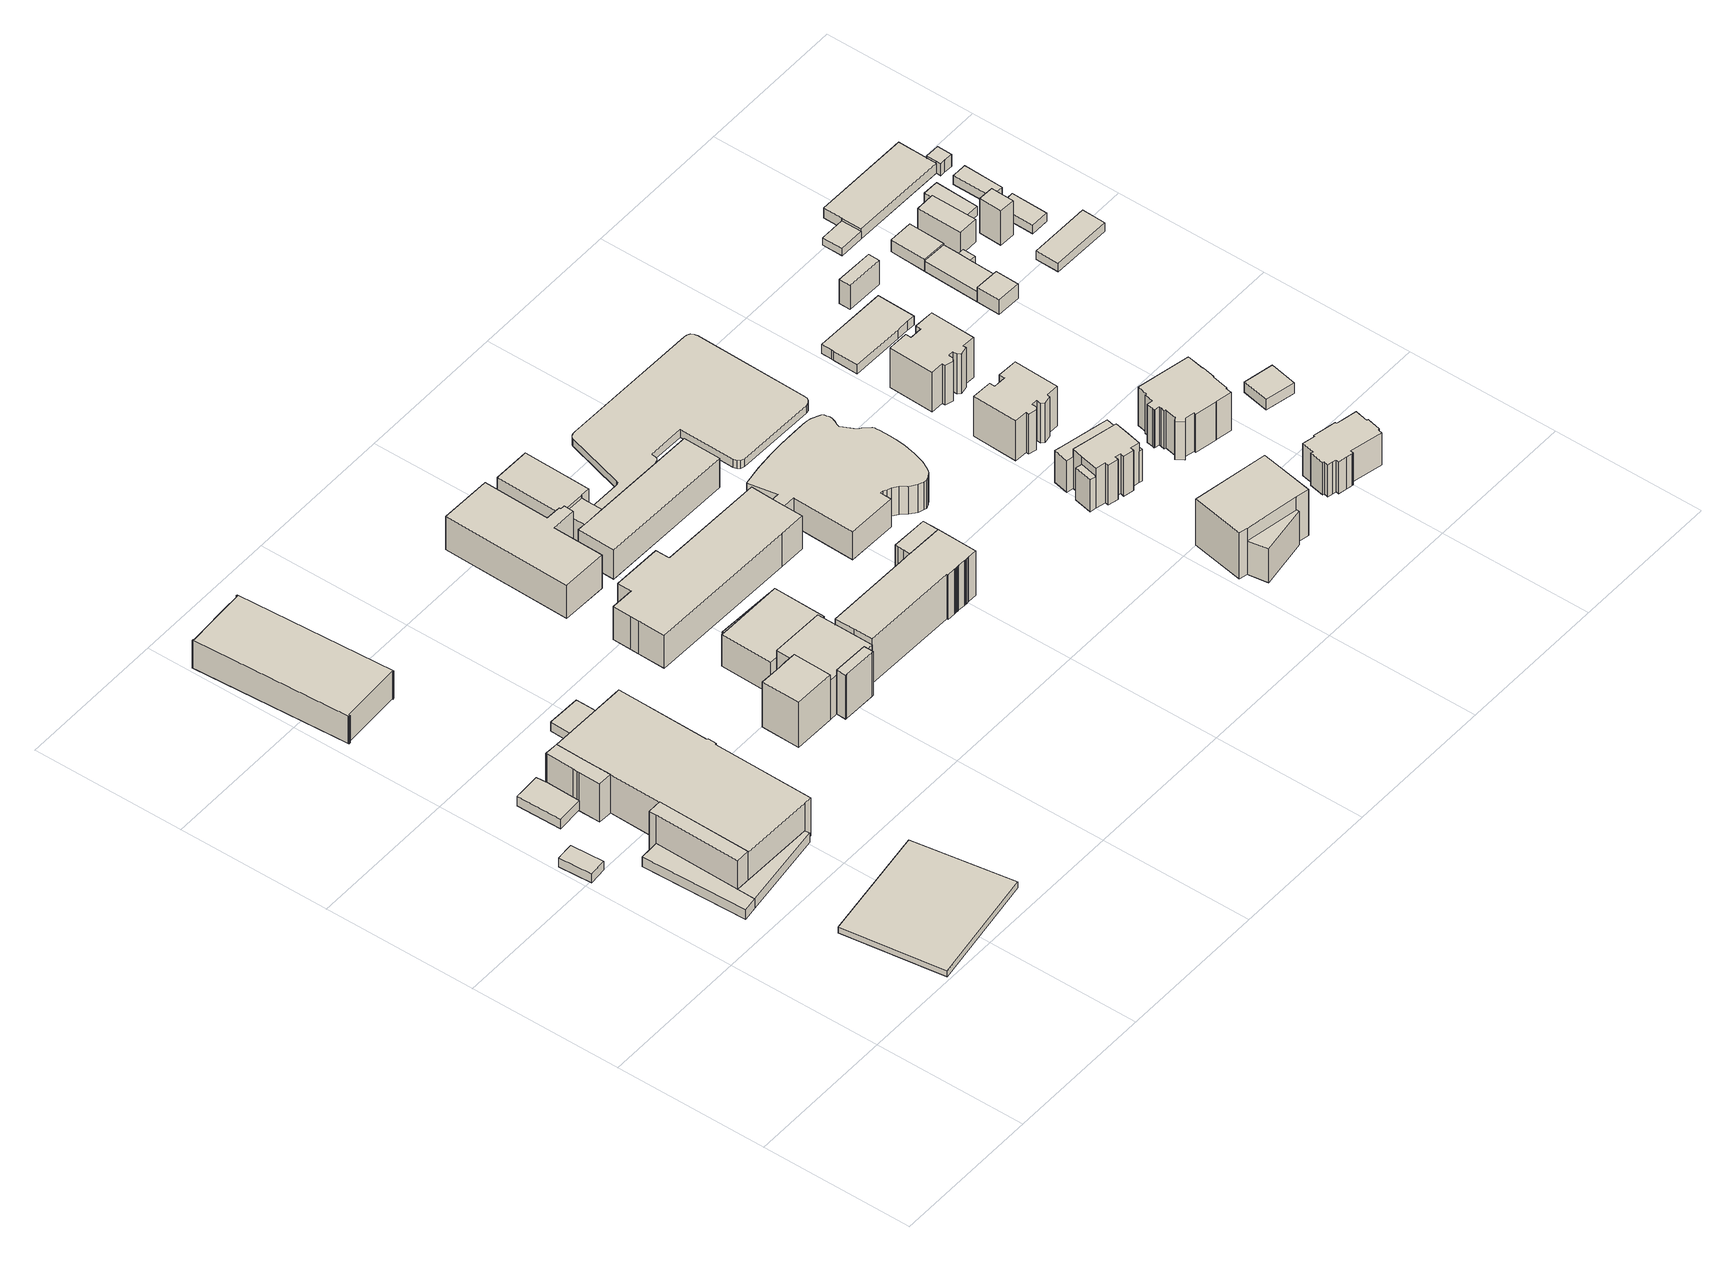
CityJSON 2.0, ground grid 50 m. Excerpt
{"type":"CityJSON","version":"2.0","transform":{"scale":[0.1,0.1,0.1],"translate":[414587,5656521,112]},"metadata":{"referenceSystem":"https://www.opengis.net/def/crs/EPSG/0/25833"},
"CityObjects":{
"building1":{"type":"Building","attributes":{"name":"Universitätsklinikum Carl Gustav Carus Dresden","Dachtyp_tdc":"tdcPolyFlatRoof","Gemeindeschluessel":14612000,"Dachneigung":0,"QualitaetDacherkennung":91,"Geometrietyp2DReferenz":"3000","measuredHeight":3.38,"function":"31001_9998","roofType":"1000"},"geometry":[{"type":"Solid","lod":"1","boundaries":[[[[0,1,2,3]],[[4,5,6,7]],[[3,5,4,0]],[[2,6,5,3]],[[1,7,6,2]],[[0,4,7,1]]]]}]},
"building2":{"type":"Building","attributes":{"name":"Universitätsklinikum Carl Gustav Carus Dresden","Gemeindeschluessel":14612000,"Geometrietyp2DReferenz":"3000","function":"31001_2461","roofType":"9999"},"children":["building2-1","building2-2"]},
"building2-1":{"type":"BuildingPart","attributes":{"Dachtyp_tdc":"tdcPolyFlatRoof","Dachneigung":0,"QualitaetDacherkennung":90,"Geometrietyp2DReferenz":"3000","measuredHeight":3.57,"roofType":"1000"},"parents":["building2"],"geometry":[{"type":"Solid","lod":"1","boundaries":[[[[8,9,10,11,12]],[[13,14,15,16,17]],[[12,14,13,8]],[[11,15,14,12]],[[10,16,15,11]],[[9,17,16,10]],[[8,13,17,9]]]]}]},
"building2-2":{"type":"BuildingPart","attributes":{"Dachtyp_tdc":"tdcPolyFlatRoof","Dachneigung":0,"QualitaetDacherkennung":50,"Geometrietyp2DReferenz":"3000","measuredHeight":3.62,"roofType":"1000"},"parents":["building2"],"geometry":[{"type":"Solid","lod":"1","boundaries":[[[[18,19,9,8]],[[20,13,17,21]],[[8,13,20,18]],[[9,17,13,8]],[[19,21,17,9]],[[18,20,21,19]]]]}]},
"building3":{"type":"Building","attributes":{"Dachtyp_tdc":"tdcGableRoof","Gemeindeschluessel":14612000,"Dachneigung":11.44,"QualitaetDacherkennung":12,"Geometrietyp2DReferenz":"3000","measuredHeight":3.99,"function":"31001_3023","roofType":"3100"},"geometry":[{"type":"Solid","lod":"1","boundaries":[[[[22,23,24,25]],[[26,27,28,29]],[[25,27,26,22]],[[24,28,27,25]],[[23,29,28,24]],[[22,26,29,23]]]]}]},
"building4":{"type":"Building","attributes":{"name":"Universitätsklinikum Carl Gustav Carus Dresden","Dachtyp_tdc":"tdcPolyFlatRoof","Gemeindeschluessel":14612000,"Dachneigung":0,"QualitaetDacherkennung":74,"Geometrietyp2DReferenz":"3000","measuredHeight":3.58,"function":"31001_2461","roofType":"1000"},"geometry":[{"type":"Solid","lod":"1","boundaries":[[[[30,31,32,33,34,35]],[[36,37,38,39,40,41]],[[35,37,36,30]],[[34,38,37,35]],[[33,39,38,34]],[[32,40,39,33]],[[31,41,40,32]],[[30,36,41,31]]]]}]},
"building5":{"type":"Building","attributes":{"name":"Universitätsklinikum Carl Gustav Carus Dresden","Gemeindeschluessel":14612000,"Geometrietyp2DReferenz":"3000","function":"31001_2461","roofType":"9999"},"children":["building5-1","building5-2","building5-3"]},
"building5-1":{"type":"BuildingPart","attributes":{"Dachtyp_tdc":"tdcPolyFlatRoof","Dachneigung":0,"QualitaetDacherkennung":18,"Geometrietyp2DReferenz":"3000","measuredHeight":14.51,"roofType":"1000"},"parents":["building5"],"geometry":[{"type":"Solid","lod":"1","boundaries":[[[[42,43,44,45,46,47,48,49,50,51,52,53,54]],[[55,56,57,58,59,60,61,62,63,64,65,66,67]],[[54,56,55,42]],[[53,57,56,54]],[[52,58,57,53]],[[51,59,58,52]],[[50,60,59,51]],[[49,61,60,50]],[[48,62,61,49]],[[47,63,62,48]],[[46,64,63,47]],[[45,65,64,46]],[[44,66,65,45]],[[43,67,66,44]],[[42,55,67,43]]]]}]},
"building5-2":{"type":"BuildingPart","attributes":{"Dachtyp_tdc":"tdcPolyFlatRoof","Dachneigung":0,"QualitaetDacherkennung":26,"Geometrietyp2DReferenz":"3000","measuredHeight":14.73,"roofType":"1000"},"parents":["building5"],"geometry":[{"type":"Solid","lod":"1","boundaries":[[[[68,69,70,71,72]],[[56,73,74,75,57]],[[72,73,56,68]],[[71,74,73,72]],[[70,75,74,71]],[[69,57,75,70]],[[68,56,57,69]]]]}]},
"building5-3":{"type":"BuildingPart","attributes":{"Dachtyp_tdc":"tdcFreeFormRoof","Dachneigung":33.06,"QualitaetDacherkennung":14,"Geometrietyp2DReferenz":"3000","measuredHeight":17.57,"roofType":"5000"},"parents":["building5"],"geometry":[{"type":"Solid","lod":"1","boundaries":[[[[76,77,78,79,80,81,82,83,84,85]],[[86,59,87,58,88,89,90,91,92,93]],[[85,59,86,76]],[[84,87,59,85]],[[83,58,87,84]],[[82,88,58,83]],[[81,89,88,82]],[[80,90,89,81]],[[79,91,90,80]],[[78,92,91,79]],[[77,93,92,78]],[[76,86,93,77]]]]}]},
"building6":{"type":"Building","attributes":{"name":"Universitätsklinikum Carl Gustav Carus Dresden","Dachtyp_tdc":"tdcPolyFlatRoof","Gemeindeschluessel":14612000,"Dachneigung":0,"QualitaetDacherkennung":77,"Geometrietyp2DReferenz":"3000","measuredHeight":10.52,"function":"31001_3051","roofType":"1000"},"geometry":[{"type":"Solid","lod":"1","boundaries":[[[[94,95,96,97,98,99,100,101,102,103,104,105,106,107,108,109]],[[110,111,112,113,114,115,116,117,118,119,120,121,122,123,124,125]],[[109,111,110,94]],[[108,112,111,109]],[[107,113,112,108]],[[106,114,113,107]],[[105,115,114,106]],[[104,116,115,105]],[[103,117,116,104]],[[102,118,117,103]],[[101,119,118,102]],[[100,120,119,101]],[[99,121,120,100]],[[98,122,121,99]],[[97,123,122,98]],[[96,124,123,97]],[[95,125,124,96]],[[94,110,125,95]]]]}]},
"building7":{"type":"Building","attributes":{"name":"Universitätsklinikum Carl Gustav Carus Dresden","Dachtyp_tdc":"tdcPolyFlatRoof","Gemeindeschluessel":14612000,"Dachneigung":0,"QualitaetDacherkennung":82,"Geometrietyp2DReferenz":"3000","measuredHeight":3.51,"function":"31001_2461","roofType":"1000"},"geometry":[{"type":"Solid","lod":"1","boundaries":[[[[126,127,128,129]],[[130,131,132,133]],[[129,131,130,126]],[[128,132,131,129]],[[127,133,132,128]],[[126,130,133,127]]]]}]},
"building8":{"type":"Building","attributes":{"name":"Universitätsklinikum Carl Gustav Carus Dresden","Dachtyp_tdc":"tdcFreeFormRoof","Gemeindeschluessel":14612000,"Dachneigung":15.75,"QualitaetDacherkennung":13,"Geometrietyp2DReferenz":"3000","measuredHeight":14.19,"function":"31001_3051","roofType":"5000"},"geometry":[{"type":"Solid","lod":"1","boundaries":[[[[134,135,136,137,138,139,140,141,142,143]],[[144,145,146,147,148,149,150,151,152,153]],[[143,145,144,134]],[[142,146,145,143]],[[141,147,146,142]],[[140,148,147,141]],[[139,149,148,140]],[[138,150,149,139]],[[137,151,150,138]],[[136,152,151,137]],[[135,153,152,136]],[[134,144,153,135]]]]}]},
"building9":{"type":"Building","attributes":{"name":"Universitätsklinikum Carl Gustav Carus Dresden","Gemeindeschluessel":14612000,"Geometrietyp2DReferenz":"3000","function":"31001_3051","roofType":"9999"},"children":["building9-1","building9-2","building9-3","building9-4","building9-5","building9-6","building9-7"]},
"building9-1":{"type":"BuildingPart","attributes":{"Dachtyp_tdc":"tdcPolyFlatRoof","Dachneigung":3.85,"QualitaetDacherkennung":51,"Geometrietyp2DReferenz":"3000","measuredHeight":10.98,"roofType":"2100"},"parents":["building9"],"geometry":[{"type":"Solid","lod":"1","boundaries":[[[[154,155,156,157]],[[158,159,160,161]],[[157,159,158,154]],[[156,160,159,157]],[[155,161,160,156]],[[154,158,161,155]]]]}]},
"building9-2":{"type":"BuildingPart","attributes":{"Dachtyp_tdc":"tdcGableRoof","Dachneigung":18.55,"QualitaetDacherkennung":71,"Geometrietyp2DReferenz":"3000","measuredHeight":17.66,"roofType":"3100"},"parents":["building9"],"geometry":[{"type":"Solid","lod":"1","boundaries":[[[[162,163,164,165,166,167]],[[168,169,170,171,172,173]],[[167,169,168,162]],[[166,170,169,167]],[[165,171,170,166]],[[164,172,171,165]],[[163,173,172,164]],[[162,168,173,163]]]]}]},
"building9-3":{"type":"BuildingPart","attributes":{"Dachtyp_tdc":"tdcHipAndGableRoof","Dachneigung":38.1,"QualitaetDacherkennung":74,"Geometrietyp2DReferenz":"3000","measuredHeight":19.58,"roofType":"5000"},"parents":["building9"],"geometry":[{"type":"Solid","lod":"1","boundaries":[[[[174,175,176,177,178,179,180]],[[181,182,183,184,185,186,187]],[[180,182,181,174]],[[179,183,182,180]],[[178,184,183,179]],[[177,185,184,178]],[[176,186,185,177]],[[175,187,186,176]],[[174,181,187,175]]]]}]},
"building9-4":{"type":"BuildingPart","attributes":{"Dachtyp_tdc":"tdcPolyFlatRoof","Dachneigung":37.12,"QualitaetDacherkennung":43,"Geometrietyp2DReferenz":"3000","measuredHeight":18.83,"roofType":"2100"},"parents":["building9"],"geometry":[{"type":"Solid","lod":"1","boundaries":[[[[188,189,190,191,192,193]],[[194,195,196,197,198,199]],[[193,195,194,188]],[[192,196,195,193]],[[191,197,196,192]],[[190,198,197,191]],[[189,199,198,190]],[[188,194,199,189]]]]}]},
"building9-5":{"type":"BuildingPart","attributes":{"Dachtyp_tdc":"tdcGableRoof","Dachneigung":38.04,"QualitaetDacherkennung":57,"Geometrietyp2DReferenz":"3000","measuredHeight":19.53,"roofType":"3100"},"parents":["building9"],"geometry":[{"type":"Solid","lod":"1","boundaries":[[[[200,201,202,203,204,205,206,207]],[[208,209,210,169,168,183,181,211]],[[206,209,208,207]],[[205,210,209,206]],[[204,169,210,205]],[[203,168,169,204]],[[202,183,168,203]],[[201,181,183,202]],[[200,211,181,201]],[[207,208,211,200]]]]}]},
"building9-6":{"type":"BuildingPart","attributes":{"Dachtyp_tdc":"tdcHipAndGableRoof","Dachneigung":37.95,"QualitaetDacherkennung":66,"Geometrietyp2DReferenz":"3000","measuredHeight":19.59,"roofType":"5000"},"parents":["building9"],"geometry":[{"type":"Solid","lod":"1","boundaries":[[[[212,213,214,215,216,217,218,219,220,221,222,223,224,225,226,227,228,229,230,231]],[[232,233,234,235,236,237,238,239,240,241,242,210,243,209,244,195,194,245,246,247]],[[231,233,232,212]],[[230,234,233,231]],[[229,235,234,230]],[[228,236,235,229]],[[227,237,236,228]],[[226,238,237,227]],[[225,239,238,226]],[[224,240,239,225]],[[223,241,240,224]],[[222,242,241,223]],[[221,210,242,222]],[[220,243,210,221]],[[219,209,243,220]],[[218,244,209,219]],[[217,195,244,218]],[[216,194,195,217]],[[215,245,194,216]],[[214,246,245,215]],[[213,247,246,214]],[[212,232,247,213]]]]}]},
"building9-7":{"type":"BuildingPart","attributes":{"Dachtyp_tdc":"tdcTentRoof","Dachneigung":10.95,"QualitaetDacherkennung":41,"Geometrietyp2DReferenz":"3000","measuredHeight":13.03,"roofType":"3500"},"parents":["building9"],"geometry":[{"type":"Solid","lod":"1","boundaries":[[[[248,249,250,251,252,253,254,255]],[[160,159,256,257,208,211,258,259]],[[254,159,160,255]],[[253,256,159,254]],[[252,257,256,253]],[[251,208,257,252]],[[250,211,208,251]],[[249,258,211,250]],[[248,259,258,249]],[[255,160,259,248]]]]}]},
"building10":{"type":"Building","attributes":{"name":"Universitätsklinikum Carl Gustav Carus Dresden","Dachtyp_tdc":"tdcFreeFormRoof","Gemeindeschluessel":14612000,"Dachneigung":27.32,"QualitaetDacherkennung":13,"Geometrietyp2DReferenz":"3000","measuredHeight":14.88,"function":"31001_3051","roofType":"5000"},"geometry":[{"type":"Solid","lod":"1","boundaries":[[[[260,261,262,263,264,265,266,267,268,269,270,271,272]],[[273,274,275,276,277,278,279,280,281,282,283,284,285]],[[272,274,273,260]],[[271,275,274,272]],[[270,276,275,271]],[[269,277,276,270]],[[268,278,277,269]],[[267,279,278,268]],[[266,280,279,267]],[[265,281,280,266]],[[264,282,281,265]],[[263,283,282,264]],[[262,284,283,263]],[[261,285,284,262]],[[260,273,285,261]]]]}]},
"building11":{"type":"Building","attributes":{"name":"Universitätsklinikum Carl Gustav Carus Dresden","Gemeindeschluessel":14612000,"Geometrietyp2DReferenz":"3000","function":"31001_3051","roofType":"9999"},"children":["building11-1","building11-2","building11-3"]},
"building11-1":{"type":"BuildingPart","attributes":{"Dachtyp_tdc":"tdcHipRoof","Dachneigung":36.89,"QualitaetDacherkennung":87,"Geometrietyp2DReferenz":"3000","measuredHeight":13.53,"roofType":"3200"},"parents":["building11"],"geometry":[{"type":"Solid","lod":"1","boundaries":[[[[286,287,288,289,290,291,292,293,294,295]],[[296,297,298,299,300,301,302,303,304,305]],[[295,297,296,286]],[[294,298,297,295]],[[293,299,298,294]],[[292,300,299,293]],[[291,301,300,292]],[[290,302,301,291]],[[289,303,302,290]],[[288,304,303,289]],[[287,305,304,288]],[[286,296,305,287]]]]}]},
"building11-2":{"type":"BuildingPart","attributes":{"Dachtyp_tdc":"tdcGableRoof","Dachneigung":38.98,"QualitaetDacherkennung":90,"Geometrietyp2DReferenz":"3000","measuredHeight":11.88,"roofType":"3100"},"parents":["building11"],"geometry":[{"type":"Solid","lod":"1","boundaries":[[[[306,307,308,309,310,311,312]],[[313,314,302,301,300,315,316]],[[311,314,313,312]],[[310,302,314,311]],[[309,301,302,310]],[[308,300,301,309]],[[307,315,300,308]],[[306,316,315,307]],[[312,313,316,306]]]]}]},
"building11-3":{"type":"BuildingPart","attributes":{"Dachtyp_tdc":"tdcHipRoof","Dachneigung":36.99,"QualitaetDacherkennung":81,"Geometrietyp2DReferenz":"3000","measuredHeight":13.56,"roofType":"3200"},"parents":["building11"],"geometry":[{"type":"Solid","lod":"1","boundaries":[[[[317,318,319,320,321,322]],[[316,323,324,325,326,313]],[[322,323,316,317]],[[321,324,323,322]],[[320,325,324,321]],[[319,326,325,320]],[[318,313,326,319]],[[317,316,313,318]]]]}]},
"building12":{"type":"Building","attributes":{"name":"Universitätsklinikum Carl Gustav Carus Dresden","Dachtyp_tdc":"tdcPolyFlatRoof","Gemeindeschluessel":14612000,"Dachneigung":0,"QualitaetDacherkennung":59,"Geometrietyp2DReferenz":"3000","measuredHeight":10.6,"function":"31001_3051","roofType":"1000"},"geometry":[{"type":"Solid","lod":"1","boundaries":[[[[327,328,329,330,331,332,333,334,335,336,337,338,339,340,341,342,343,344,345,346,347,348,349,350,351,352,353,354,355,356,357,358,359,360,361,362,363,364,365,366,367,368,369,370,371,372,373]],[[285,284,374,375,376,377,378,379,380,381,382,383,384,385,386,387,388,389,390,391,392,393,394,395,396,397,398,399,400,401,402,403,404,405,406,407,408,409,410,411,412,413,414,415,416,417,418]],[[373,284,285,327]],[[372,374,284,373]],[[371,375,374,372]],[[370,376,375,371]],[[369,377,376,370]],[[368,378,377,369]],[[367,379,378,368]],[[366,380,379,367]],[[365,381,380,366]],[[364,382,381,365]],[[363,383,382,364]],[[362,384,383,363]],[[361,385,384,362]],[[360,386,385,361]],[[359,387,386,360]],[[358,388,387,359]],[[357,389,388,358]],[[356,390,389,357]],[[355,391,390,356]],[[354,392,391,355]],[[353,393,392,354]],[[352,394,393,353]],[[351,395,394,352]],[[350,396,395,351]],[[349,397,396,350]],[[348,398,397,349]],[[347,399,398,348]],[[346,400,399,347]],[[345,401,400,346]],[[344,402,401,345]],[[343,403,402,344]],[[342,404,403,343]],[[341,405,404,342]],[[340,406,405,341]],[[339,407,406,340]],[[338,408,407,339]],[[337,409,408,338]],[[336,410,409,337]],[[335,411,410,336]],[[334,412,411,335]],[[333,413,412,334]],[[332,414,413,333]],[[331,415,414,332]],[[330,416,415,331]],[[329,417,416,330]],[[328,418,417,329]],[[327,285,418,328]]]]}]},
"building13":{"type":"Building","attributes":{"name":"Universitätsklinikum Carl Gustav Carus Dresden","Dachtyp_tdc":"tdcPolyFlatRoof","Gemeindeschluessel":14612000,"Dachneigung":0,"QualitaetDacherkennung":0,"Geometrietyp2DReferenz":"3000","BezugspunktDach":"2000","measuredHeight":3,"function":"31001_3051"},"geometry":[{"type":"Solid","lod":"1","boundaries":[[[[419,420,421,422,423,424,425,426,427,428,429,430,431,432,433,434,435,436,437,438,439,440,441,442,443,444,445,446,447,448,449,450,451]],[[452,453,454,455,456,457,458,459,460,461,462,463,464,465,466,467,468,469,470,471,472,473,474,475,476,477,478,479,480,481,482,483,484]],[[451,453,452,419]],[[450,454,453,451]],[[449,455,454,450]],[[448,456,455,449]],[[447,457,456,448]],[[446,458,457,447]],[[445,459,458,446]],[[444,460,459,445]],[[443,461,460,444]],[[442,462,461,443]],[[441,463,462,442]],[[440,464,463,441]],[[439,465,464,440]],[[438,466,465,439]],[[437,467,466,438]],[[436,468,467,437]],[[435,469,468,436]],[[434,470,469,435]],[[433,471,470,434]],[[432,472,471,433]],[[431,473,472,432]],[[430,474,473,431]],[[429,475,474,430]],[[428,476,475,429]],[[427,477,476,428]],[[426,478,477,427]],[[425,479,478,426]],[[424,480,479,425]],[[423,481,480,424]],[[422,482,481,423]],[[421,483,482,422]],[[420,484,483,421]],[[419,452,484,420]]]]}]},
"building14":{"type":"Building","attributes":{"Gemeindeschluessel":14612000,"Geometrietyp2DReferenz":"3000","function":"31001_9998","roofType":"9999"},"children":["building14-1","building14-2"]},
"building14-1":{"type":"BuildingPart","attributes":{"Dachtyp_tdc":"tdcHipRoof","Dachneigung":39.97,"QualitaetDacherkennung":62,"Geometrietyp2DReferenz":"3000","measuredHeight":21.37,"roofType":"3200"},"parents":["building14"],"geometry":[{"type":"Solid","lod":"1","boundaries":[[[[485,486,487,488,489,490,491]],[[492,493,494,495,496,497,498]],[[491,493,492,485]],[[490,494,493,491]],[[489,495,494,490]],[[488,496,495,489]],[[487,497,496,488]],[[486,498,497,487]],[[485,492,498,486]]]]}]},
"building14-2":{"type":"BuildingPart","attributes":{"Dachtyp_tdc":"tdcPolyFlatRoof","Dachneigung":0,"QualitaetDacherkennung":45,"Geometrietyp2DReferenz":"3000","measuredHeight":12.78,"roofType":"1000"},"parents":["building14"],"geometry":[{"type":"Solid","lod":"1","boundaries":[[[[499,500,501,502,503]],[[498,504,505,493,492]],[[503,504,498,499]],[[502,505,504,503]],[[501,493,505,502]],[[500,492,493,501]],[[499,498,492,500]]]]}]},
"building15":{"type":"Building","attributes":{"Gemeindeschluessel":14612000,"Geometrietyp2DReferenz":"3000","function":"31001_9998","roofType":"9999"},"children":["building15-1","building15-2","building15-3","building15-4"]},
"building15-1":{"type":"BuildingPart","attributes":{"Dachtyp_tdc":"tdcPolyFlatRoof","Dachneigung":4.5,"QualitaetDacherkennung":13,"Geometrietyp2DReferenz":"3000","measuredHeight":12.17,"roofType":"2100"},"parents":["building15"],"geometry":[{"type":"Solid","lod":"1","boundaries":[[[[506,507,508,509]],[[510,511,512,513]],[[509,511,510,506]],[[508,512,511,509]],[[507,513,512,508]],[[506,510,513,507]]]]}]},
"building15-2":{"type":"BuildingPart","attributes":{"Dachtyp_tdc":"tdcCutGableRoof","Dachneigung":0.05,"QualitaetDacherkennung":41,"Geometrietyp2DReferenz":"3000","measuredHeight":15.13,"roofType":"9999"},"parents":["building15"],"geometry":[{"type":"Solid","lod":"1","boundaries":[[[[514,515,516,517,518,519,520,521,522,523]],[[524,525,526,527,528,529,530,531,532,533]],[[522,525,524,523]],[[521,526,525,522]],[[520,527,526,521]],[[519,528,527,520]],[[518,529,528,519]],[[517,530,529,518]],[[516,531,530,517]],[[515,532,531,516]],[[514,533,532,515]],[[523,524,533,514]]]]}]},
"building15-3":{"type":"BuildingPart","attributes":{"Dachtyp_tdc":"tdcPolyFlatRoof","Dachneigung":0,"QualitaetDacherkennung":80,"Geometrietyp2DReferenz":"3000","measuredHeight":15.16,"roofType":"1000"},"parents":["building15"],"geometry":[{"type":"Solid","lod":"1","boundaries":[[[[534,535,536,537,538,539,540,541,542,543,544,545,546,547]],[[531,511,510,548,549,550,551,552,553,554,555,556,557,524]],[[546,511,531,547]],[[545,510,511,546]],[[544,548,510,545]],[[543,549,548,544]],[[542,550,549,543]],[[541,551,550,542]],[[540,552,551,541]],[[539,553,552,540]],[[538,554,553,539]],[[537,555,554,538]],[[536,556,555,537]],[[535,557,556,536]],[[534,524,557,535]],[[547,531,524,534]]]]}]},
"building15-4":{"type":"BuildingPart","attributes":{"Dachtyp_tdc":"tdcFreeFormRoof","Dachneigung":58.26,"QualitaetDacherkennung":19,"Geometrietyp2DReferenz":"3000","measuredHeight":13.02,"roofType":"5000"},"parents":["building15"],"geometry":[{"type":"Solid","lod":"1","boundaries":[[[[558,559,560,561]],[[556,562,563,557]],[[561,562,556,558]],[[560,563,562,561]],[[559,557,563,560]],[[558,556,557,559]]]]}]},
"building16":{"type":"Building","attributes":{"Dachtyp_tdc":"tdcPolyFlatRoof","Gemeindeschluessel":14612000,"Dachneigung":0,"QualitaetDacherkennung":56,"Geometrietyp2DReferenz":"3000","measuredHeight":15.11,"function":"31001_9998","roofType":"1000"},"geometry":[{"type":"Solid","lod":"1","boundaries":[[[[564,565,566,567,568,569,570,571,572,573,574,575,576,577,578,579,580,581]],[[582,583,584,585,586,587,588,589,590,591,592,593,594,595,596,597,598,599]],[[581,583,582,564]],[[580,584,583,581]],[[579,585,584,580]],[[578,586,585,579]],[[577,587,586,578]],[[576,588,587,577]],[[575,589,588,576]],[[574,590,589,575]],[[573,591,590,574]],[[572,592,591,573]],[[571,593,592,572]],[[570,594,593,571]],[[569,595,594,570]],[[568,596,595,569]],[[567,597,596,568]],[[566,598,597,567]],[[565,599,598,566]],[[564,582,599,565]]]]}]},
"building17":{"type":"Building","attributes":{"Dachtyp_tdc":"tdcPolyFlatRoof","Gemeindeschluessel":14612000,"Dachneigung":0,"QualitaetDacherkennung":54,"Geometrietyp2DReferenz":"3000","measuredHeight":15.11,"function":"31001_9998","roofType":"1000"},"geometry":[{"type":"Solid","lod":"1","boundaries":[[[[600,601,602,603,604,605,606,607,608,609,610,611,612,613,614,615,616,617]],[[618,619,620,621,622,623,624,625,626,627,628,629,630,631,632,633,634,635]],[[617,619,618,600]],[[616,620,619,617]],[[615,621,620,616]],[[614,622,621,615]],[[613,623,622,614]],[[612,624,623,613]],[[611,625,624,612]],[[610,626,625,611]],[[609,627,626,610]],[[608,628,627,609]],[[607,629,628,608]],[[606,630,629,607]],[[605,631,630,606]],[[604,632,631,605]],[[603,633,632,604]],[[602,634,633,603]],[[601,635,634,602]],[[600,618,635,601]]]]}]},
"building18":{"type":"Building","attributes":{"Dachtyp_tdc":"tdcFreeFormRoof","Gemeindeschluessel":14612000,"Dachneigung":17.26,"QualitaetDacherkennung":48,"Geometrietyp2DReferenz":"3000","measuredHeight":15.94,"function":"31001_9998","roofType":"5000"},"geometry":[{"type":"Solid","lod":"1","boundaries":[[[[636,637,638,639,640,641,642,643,644,645,646,647,648,649,650,651,652,653,654,655,656,657,658,659,660,661,662,663]],[[664,665,666,667,668,669,670,671,672,673,674,675,676,677,678,679,680,681,682,683,684,685,686,687,688,689,690,691]],[[663,665,664,636]],[[662,666,665,663]],[[661,667,666,662]],[[660,668,667,661]],[[659,669,668,660]],[[658,670,669,659]],[[657,671,670,658]],[[656,672,671,657]],[[655,673,672,656]],[[654,674,673,655]],[[653,675,674,654]],[[652,676,675,653]],[[651,677,676,652]],[[650,678,677,651]],[[649,679,678,650]],[[648,680,679,649]],[[647,681,680,648]],[[646,682,681,647]],[[645,683,682,646]],[[644,684,683,645]],[[643,685,684,644]],[[642,686,685,643]],[[641,687,686,642]],[[640,688,687,641]],[[639,689,688,640]],[[638,690,689,639]],[[637,691,690,638]],[[636,664,691,637]]]]}]},
"building19":{"type":"Building","attributes":{"Dachtyp_tdc":"tdcHipRoof","Gemeindeschluessel":14612000,"Dachneigung":30.38,"QualitaetDacherkennung":66,"Geometrietyp2DReferenz":"3000","measuredHeight":14.22,"function":"31001_9998","roofType":"3200"},"geometry":[{"type":"Solid","lod":"1","boundaries":[[[[692,693,694,695,696,697,698,699,700,701,702,703,704,705,706,707,708,709,710,711,712,713,714,715,716,717,718]],[[719,720,721,722,723,724,725,726,727,728,729,730,731,732,733,734,735,736,737,738,739,740,741,742,743,744,745]],[[718,720,719,692]],[[717,721,720,718]],[[716,722,721,717]],[[715,723,722,716]],[[714,724,723,715]],[[713,725,724,714]],[[712,726,725,713]],[[711,727,726,712]],[[710,728,727,711]],[[709,729,728,710]],[[708,730,729,709]],[[707,731,730,708]],[[706,732,731,707]],[[705,733,732,706]],[[704,734,733,705]],[[703,735,734,704]],[[702,736,735,703]],[[701,737,736,702]],[[700,738,737,701]],[[699,739,738,700]],[[698,740,739,699]],[[697,741,740,698]],[[696,742,741,697]],[[695,743,742,696]],[[694,744,743,695]],[[693,745,744,694]],[[692,719,745,693]]]]}]},
"building20":{"type":"Building","attributes":{"name":"Universitätsklinikum Carl Gustav Carus Dresden","Dachtyp_tdc":"tdcPolyFlatRoof","Gemeindeschluessel":14612000,"Dachneigung":0,"QualitaetDacherkennung":86,"Geometrietyp2DReferenz":"3000","measuredHeight":3.37,"function":"31001_3051","roofType":"1000"},"geometry":[{"type":"Solid","lod":"1","boundaries":[[[[746,747,748,749,750,751,752,753]],[[754,755,756,757,758,759,760,761]],[[753,755,754,746]],[[752,756,755,753]],[[751,757,756,752]],[[750,758,757,751]],[[749,759,758,750]],[[748,760,759,749]],[[747,761,760,748]],[[746,754,761,747]]]]}]},
"building21":{"type":"Building","attributes":{"name":"Universitätsklinikum Carl Gustav Carus Dresden","Dachtyp_tdc":"tdcGableRoof","Gemeindeschluessel":14612000,"Dachneigung":45.64,"QualitaetDacherkennung":4,"Geometrietyp2DReferenz":"3000","measuredHeight":13.34,"function":"31001_3051","roofType":"3100"},"geometry":[{"type":"Solid","lod":"1","boundaries":[[[[762,763,764,765]],[[766,767,768,769]],[[765,767,766,762]],[[764,768,767,765]],[[763,769,768,764]],[[762,766,769,763]]]]}]},
"building22":{"type":"Building","attributes":{"Dachtyp_tdc":"tdcPolyFlatRoof","Gemeindeschluessel":14612000,"Dachneigung":0,"QualitaetDacherkennung":78,"Geometrietyp2DReferenz":"3000","measuredHeight":3.9,"function":"31001_9998","roofType":"1000"},"geometry":[{"type":"Solid","lod":"1","boundaries":[[[[770,771,772,773]],[[774,775,776,777]],[[773,775,774,770]],[[772,776,775,773]],[[771,777,776,772]],[[770,774,777,771]]]]}]},
"building23":{"type":"Building","attributes":{"name":"Universitätsklinikum Carl Gustav Carus Dresden","Dachtyp_tdc":"tdcGableRoof","Gemeindeschluessel":14612000,"Dachneigung":41.23,"QualitaetDacherkennung":7,"Geometrietyp2DReferenz":"3000","measuredHeight":8.37,"function":"31001_3051","roofType":"3100"},"geometry":[{"type":"Solid","lod":"1","boundaries":[[[[778,779,780,781,782]],[[783,784,785,786,787]],[[782,784,783,778]],[[781,785,784,782]],[[780,786,785,781]],[[779,787,786,780]],[[778,783,787,779]]]]}]},
"building24":{"type":"Building","attributes":{"name":"Universitätsklinikum Carl Gustav Carus Dresden","Dachtyp_tdc":"tdcPolyFlatRoof","Gemeindeschluessel":14612000,"Dachneigung":3.3,"QualitaetDacherkennung":96,"Geometrietyp2DReferenz":"3000","measuredHeight":4.2,"function":"31001_3051","roofType":"2100"},"geometry":[{"type":"Solid","lod":"1","boundaries":[[[[788,789,790,791,792,793]],[[784,783,794,795,796,797]],[[793,783,784,788]],[[792,794,783,793]],[[791,795,794,792]],[[790,796,795,791]],[[789,797,796,790]],[[788,784,797,789]]]]}]},
"building25":{"type":"Building","attributes":{"name":"Universitätsklinikum Carl Gustav Carus Dresden","Dachtyp_tdc":"tdcPolyFlatRoof","Gemeindeschluessel":14612000,"Dachneigung":2.72,"QualitaetDacherkennung":90,"Geometrietyp2DReferenz":"3000","measuredHeight":2.96,"function":"31001_3051","roofType":"2100"},"geometry":[{"type":"Solid","lod":"1","boundaries":[[[[798,799,800,801]],[[802,803,804,805]],[[801,803,802,798]],[[800,804,803,801]],[[799,805,804,800]],[[798,802,805,799]]]]}]},
"building26":{"type":"Building","attributes":{"name":"Universitätsklinikum Carl Gustav Carus Dresden","Dachtyp_tdc":"tdcHipAndGableRoof","Gemeindeschluessel":14612000,"Dachneigung":10.54,"QualitaetDacherkennung":27,"Geometrietyp2DReferenz":"3000","measuredHeight":5.12,"function":"31001_3051","roofType":"5000"},"geometry":[{"type":"Solid","lod":"1","boundaries":[[[[806,807,808,809]],[[810,795,794,811]],[[809,795,810,806]],[[808,794,795,809]],[[807,811,794,808]],[[806,810,811,807]]]]}]},
"building27":{"type":"Building","attributes":{"name":"Universitätsklinikum Carl Gustav Carus Dresden","Dachtyp_tdc":"tdcPolyFlatRoof","Gemeindeschluessel":14612000,"Dachneigung":20.27,"QualitaetDacherkennung":61,"Geometrietyp2DReferenz":"3000","measuredHeight":3.23,"function":"31001_3051","roofType":"2100"},"geometry":[{"type":"Solid","lod":"1","boundaries":[[[[812,813,814,815]],[[816,817,818,819]],[[815,817,816,812]],[[814,818,817,815]],[[813,819,818,814]],[[812,816,819,813]]]]}]},
"building28":{"type":"Building","attributes":{"name":"Universitätsklinikum Carl Gustav Carus Dresden","Dachtyp_tdc":"tdcGableRoof","Gemeindeschluessel":14612000,"Dachneigung":57.26,"QualitaetDacherkennung":4,"Geometrietyp2DReferenz":"3000","measuredHeight":12.13,"function":"31001_3051","roofType":"3100"},"geometry":[{"type":"Solid","lod":"1","boundaries":[[[[820,821,822,823]],[[824,825,826,827]],[[823,825,824,820]],[[822,826,825,823]],[[821,827,826,822]],[[820,824,827,821]]]]}]},
"building29":{"type":"Building","attributes":{"name":"Universitätsklinikum Carl Gustav Carus Dresden","Dachtyp_tdc":"tdcGableRoof","Gemeindeschluessel":14612000,"Dachneigung":47.24,"QualitaetDacherkennung":6,"Geometrietyp2DReferenz":"3000","measuredHeight":15.05,"function":"31001_3051","roofType":"3100"},"geometry":[{"type":"Solid","lod":"1","boundaries":[[[[828,829,830,831]],[[832,833,834,835]],[[831,833,832,828]],[[830,834,833,831]],[[829,835,834,830]],[[828,832,835,829]]]]}]},
"building30":{"type":"Building","attributes":{"name":"Universitätsklinikum Carl Gustav Carus Dresden","Dachtyp_tdc":"tdcGableRoof","Gemeindeschluessel":14612000,"Dachneigung":14.48,"QualitaetDacherkennung":85,"Geometrietyp2DReferenz":"3000","measuredHeight":4.68,"function":"31001_3051","roofType":"3100"},"geometry":[{"type":"Solid","lod":"1","boundaries":[[[[836,837,838,839,840,841,842,843,844]],[[805,845,804,846,847,848,849,850,851]],[[844,845,805,836]],[[843,804,845,844]],[[842,846,804,843]],[[841,847,846,842]],[[840,848,847,841]],[[839,849,848,840]],[[838,850,849,839]],[[837,851,850,838]],[[836,805,851,837]]]]}]},
"building31":{"type":"Building","attributes":{"name":"Universitätsklinikum Carl Gustav Carus Dresden","Dachtyp_tdc":"tdcGableRoof","Gemeindeschluessel":14612000,"Dachneigung":10.16,"QualitaetDacherkennung":67,"Geometrietyp2DReferenz":"3000","measuredHeight":3.64,"function":"31001_3051","roofType":"3100"},"geometry":[{"type":"Solid","lod":"1","boundaries":[[[[852,853,854,855]],[[856,857,858,859]],[[855,857,856,852]],[[854,858,857,855]],[[853,859,858,854]],[[852,856,859,853]]]]}]},
"building32":{"type":"Building","attributes":{"name":"Universitätsklinikum Carl Gustav Carus Dresden","Dachtyp_tdc":"tdcGableRoof","Gemeindeschluessel":14612000,"Dachneigung":14.11,"QualitaetDacherkennung":60,"Geometrietyp2DReferenz":"3000","measuredHeight":3.56,"function":"31001_3051","roofType":"3100"},"geometry":[{"type":"Solid","lod":"1","boundaries":[[[[860,861,862,863]],[[864,865,866,867]],[[863,865,864,860]],[[862,866,865,863]],[[861,867,866,862]],[[860,864,867,861]]]]}]},
"building33":{"type":"Building","attributes":{"name":"Universitätsklinikum Carl Gustav Carus Dresden","Dachtyp_tdc":"tdcPolyFlatRoof","Gemeindeschluessel":14612000,"Dachneigung":0,"QualitaetDacherkennung":89,"Geometrietyp2DReferenz":"3000","measuredHeight":3.13,"function":"31001_3051","roofType":"1000"},"geometry":[{"type":"Solid","lod":"1","boundaries":[[[[868,869,870,871]],[[872,873,874,875]],[[871,873,872,868]],[[870,874,873,871]],[[869,875,874,870]],[[868,872,875,869]]]]}]},
"building34":{"type":"Building","attributes":{"name":"Universitätsklinikum Carl Gustav Carus Dresden","Dachtyp_tdc":"tdcPolyFlatRoof","Gemeindeschluessel":14612000,"Dachneigung":3.77,"QualitaetDacherkennung":65,"Geometrietyp2DReferenz":"3000","measuredHeight":3.46,"function":"31001_3051","roofType":"2100"},"geometry":[{"type":"Solid","lod":"1","boundaries":[[[[876,877,878,879,880]],[[881,882,883,884,885]],[[880,882,881,876]],[[879,883,882,880]],[[878,884,883,879]],[[877,885,884,878]],[[876,881,885,877]]]]}]},
"building35":{"type":"Building","attributes":{"name":"Universitätsklinikum Carl Gustav Carus Dresden","Dachtyp_tdc":"tdcFreeFormRoof","Gemeindeschluessel":14612000,"Dachneigung":68.94,"QualitaetDacherkennung":12,"Geometrietyp2DReferenz":"3000","measuredHeight":7.84,"function":"31001_3051","roofType":"5000"},"geometry":[{"type":"Solid","lod":"1","boundaries":[[[[886,887,888,889,890,891]],[[892,893,894,895,896,897]],[[891,893,892,886]],[[890,894,893,891]],[[889,895,894,890]],[[888,896,895,889]],[[887,897,896,888]],[[886,892,897,887]]]]}]}
},
"vertices":[
[76,995,43],[69,1103,43],[11,1100,43],[17,991,43],[76,995,9],[17,991,9],[11,1100,9],[69,1103,9],
[209,581,46],[210,640,46],[215,923,46],[150,921,46],[160,574,46],[209,581,10],[160,574,10],[150,921,10],[215,923,10],[210,640,10],
[502,619,46],[500,635,46],[502,619,10],[500,635,10],
[710,67,31],[657,400,31],[275,345,31],[322,8,31],[710,67,8],[322,8,8],[275,345,8],[657,400,8],
[219,1190,44],[219,1197,44],[221,1302,44],[218,1337,44],[129,1334,44],[131,1185,44],[219,1190,8],[131,1185,8],[129,1334,8],[218,1337,8],[221,1302,8],[219,1197,8],
[500,635,151],[526,635,151],[531,966,151],[536,966,151],[536,994,151],[532,995,151],[537,1301,151],[521,1301,151],[408,1303,151],[267,1305,151],[264,1118,151],[261,947,151],[256,640,151],[500,635,6],[256,640,6],[261,947,6],[264,1118,6],[267,1305,6],[408,1303,6],[521,1301,6],[537,1301,6],[532,995,6],[536,994,6],[536,966,6],[531,966,6],[526,635,6],
[256,640,154],[261,947,154],[215,947,154],[215,923,154],[210,640,154],[210,640,6],[215,923,6],[215,947,6],
[225,1306,152],[221,1306,152],[221,1302,152],[219,1211,152],[219,1197,152],[219,1190,152],[218,1119,152],[264,1118,152],[265,1210,152],[267,1305,152],[225,1306,6],[265,1210,6],[218,1119,6],[219,1190,6],[219,1197,6],[219,1211,6],[221,1302,6],[221,1306,6],
[219,2366,115],[219,2362,115],[150,2359,115],[61,2354,115],[14,2351,115],[13,2355,115],[9,2354,115],[9,2351,115],[37,1842,115],[37,1838,115],[42,1839,115],[41,1842,115],[246,1853,115],[246,1850,115],[250,1850,115],[222,2366,115],[219,2366,10],[222,2366,10],[250,1850,10],[246,1850,10],[246,1853,10],[41,1842,10],[42,1839,10],[37,1838,10],[37,1842,10],[9,2351,10],[9,2354,10],[13,2355,10],[14,2351,10],[61,2354,10],[150,2359,10],[219,2362,10],
[522,1435,43],[413,1438,43],[408,1303,43],[521,1301,43],[522,1435,8],[521,1301,8],[408,1303,8],[413,1438,8],
[1015,1828,140],[1016,1860,140],[1001,1861,140],[1001,1866,140],[951,1868,140],[956,2085,140],[787,2089,140],[778,1667,140],[929,1663,140],[932,1830,140],[1015,1828,14],[932,1830,14],[929,1663,14],[778,1667,14],[787,2089,14],[956,2085,14],[951,1868,14],[1001,1866,14],[1001,1861,14],[1016,1860,14],
[1113,1232,113],[916,1240,113],[915,1228,113],[1113,1225,113],[1113,1232,3],[1113,1225,3],[915,1228,3],[916,1240,3],
[944,870,170],[943,838,170],[948,838,170],[1057,836,170],[1061,835,170],[1061,867,170],[944,870,3],[1061,867,3],[1061,835,3],[1057,836,3],[948,838,3],[943,838,3],
[918,995,174],[880,996,174],[854,996,174],[781,998,174],[778,872,174],[915,870,174],[917,935,174],[918,995,3],[917,935,3],[915,870,3],[778,872,3],[781,998,3],[854,996,3],[880,996,3],
[1539,984,172],[1540,1036,172],[1421,1039,172],[1420,1029,172],[1420,1010,172],[1419,987,172],[1539,984,3],[1419,987,3],[1420,1010,3],[1420,1029,3],[1421,1039,3],[1540,1036,3],
[920,1057,151],[918,995,151],[915,870,151],[944,870,151],[1061,867,151],[1095,866,151],[1096,992,151],[1096,1053,151],[1096,1053,3],[1096,992,3],[1095,866,3],[920,1057,3],
[1501,853,173],[1506,853,173],[1536,852,173],[1536,856,173],[1539,984,173],[1419,987,173],[1383,987,173],[1096,992,173],[1096,928,173],[1095,866,173],[1417,859,173],[1417,855,173],[1446,854,173],[1450,854,173],[1455,854,173],[1458,854,173],[1464,854,173],[1488,853,173],[1492,853,173],[1496,853,173],[1501,853,3],[1496,853,3],[1492,853,3],[1488,853,3],[1464,854,3],[1458,854,3],[1455,854,3],[1450,854,3],[1446,854,3],[1417,855,3],[1417,859,3],[1096,928,3],[1383,987,3],[1536,856,3],[1536,852,3],[1506,853,3],
[899,1229,123],[895,1058,123],[920,1057,123],[1096,1053,123],[1124,1053,123],[1128,1225,123],[1113,1225,123],[915,1228,123],[1128,1225,3],[1124,1053,3],[895,1058,3],[899,1229,3],
[1381,1327,140],[1382,1401,140],[1383,1443,140],[1385,1504,140],[1032,1512,140],[1032,1558,140],[869,1562,140],[868,1515,140],[791,1517,140],[790,1456,140],[789,1428,140],[788,1340,140],[1294,1329,140],[1381,1327,14],[1294,1329,14],[788,1340,14],[789,1428,14],[790,1456,14],[791,1517,14],[868,1515,14],[869,1562,14],[1032,1558,14],[1032,1512,14],[1385,1504,14],[1383,1443,14],[1382,1401,14],
[1128,2080,122],[1006,2082,122],[1001,1866,122],[1001,1861,122],[1016,1860,122],[1016,1861,122],[1091,1859,122],[1091,1860,122],[1123,1859,122],[1123,1863,122],[1128,2080,10],[1123,1863,10],[1123,1859,10],[1091,1860,10],[1091,1859,10],[1016,1861,10],[1016,1860,10],[1001,1861,10],[1001,1866,10],[1006,2082,10],
[1090,1782,113],[1090,1836,113],[1091,1859,113],[1016,1861,113],[1016,1860,113],[1015,1828,113],[1014,1784,113],[1014,1784,10],[1015,1828,10],[1090,1836,10],[1090,1782,10],
[1090,1782,122],[1014,1784,122],[982,1785,122],[979,1662,122],[1434,1652,122],[1436,1774,122],[1436,1774,10],[1434,1652,10],[979,1662,10],[982,1785,10],
[1382,1401,120],[1438,1400,120],[1432,1194,120],[1596,1189,120],[1597,1227,120],[1607,1225,120],[1618,1220,120],[1631,1214,120],[1648,1201,120],[1664,1182,120],[1686,1166,120],[1704,1159,120],[1712,1157,120],[1726,1162,120],[1737,1169,120],[1744,1176,120],[1752,1189,120],[1762,1210,120],[1774,1248,120],[1782,1286,120],[1785,1312,120],[1787,1342,120],[1787,1376,120],[1786,1387,120],[1786,1393,120],[1784,1399,120],[1764,1421,120],[1754,1427,120],[1731,1474,120],[1734,1482,120],[1740,1495,120],[1744,1506,120],[1745,1513,120],[1745,1518,120],[1743,1525,120],[1741,1531,120],[1736,1538,120],[1709,1551,120],[1696,1554,120],[1680,1555,120],[1640,1555,120],[1580,1555,120],[1527,1552,120],[1472,1547,120],[1406,1537,120],[1423,1442,120],[1383,1443,120],[1423,1442,14],[1406,1537,14],[1472,1547,14],[1527,1552,14],[1580,1555,14],[1640,1555,14],[1680,1555,14],[1696,1554,14],[1709,1551,14],[1736,1538,14],[1741,1531,14],[1743,1525,14],[1745,1518,14],[1745,1513,14],[1744,1506,14],[1740,1495,14],[1734,1482,14],[1731,1474,14],[1754,1427,14],[1764,1421,14],[1784,1399,14],[1786,1393,14],[1786,1387,14],[1787,1376,14],[1787,1342,14],[1785,1312,14],[1782,1286,14],[1774,1248,14],[1762,1210,14],[1752,1189,14],[1744,1176,14],[1737,1169,14],[1726,1162,14],[1712,1157,14],[1704,1159,14],[1686,1166,14],[1664,1182,14],[1648,1201,14],[1631,1214,14],[1618,1220,14],[1607,1225,14],[1597,1227,14],[1596,1189,14],[1432,1194,14],[1438,1400,14],
[1090,1836,38],[1379,1829,38],[1389,1832,38],[1396,1838,38],[1400,1847,38],[1401,1859,38],[1524,1856,38],[1520,1672,38],[1523,1661,38],[1530,1653,38],[1542,1649,38],[1808,1643,38],[1817,1645,38],[1825,1651,38],[1830,1658,38],[1831,1666,38],[1839,2041,38],[1837,2052,38],[1831,2061,38],[1824,2065,38],[1816,2067,38],[1339,2077,38],[1332,2076,38],[1326,2073,38],[1321,2069,38],[1318,2063,38],[1262,1872,38],[1258,1865,38],[1253,1862,38],[1248,1861,38],[1123,1863,38],[1123,1859,38],[1091,1860,38],[1090,1836,8],[1091,1860,8],[1123,1859,8],[1123,1863,8],[1248,1861,8],[1253,1862,8],[1258,1865,8],[1262,1872,8],[1318,2063,8],[1321,2069,8],[1326,2073,8],[1332,2076,8],[1339,2077,8],[1816,2067,8],[1824,2065,8],[1831,2061,8],[1837,2052,8],[1839,2041,8],[1831,1666,8],[1830,1658,8],[1825,1651,8],[1817,1645,8],[1808,1643,8],[1542,1649,8],[1530,1653,8],[1523,1661,8],[1520,1672,8],[1524,1856,8],[1401,1859,8],[1400,1847,8],[1396,1838,8],[1389,1832,8],[1379,1829,8],
[2048,319,183],[2225,287,183],[2268,279,183],[2300,454,183],[2051,498,183],[2020,324,183],[2048,318,183],[2048,319,8],[2048,318,8],[2020,324,8],[2051,498,8],[2300,454,8],[2268,279,8],[2225,287,8],
[2225,287,136],[2048,319,136],[2048,318,136],[2058,252,136],[2224,276,136],[2224,276,8],[2058,252,8],
[2145,764,131],[2156,762,131],[2167,817,131],[2157,820,131],[2145,764,12],[2157,820,12],[2167,817,12],[2156,762,12],
[2019,891,132],[2152,862,132],[2165,859,132],[2176,857,132],[2187,907,132],[2163,912,132],[2029,941,132],[2006,946,132],[1995,896,132],[2017,891,132],[2017,891,12],[1995,896,12],[2006,946,12],[2029,941,12],[2163,912,12],[2187,907,12],[2176,857,12],[2165,859,12],[2152,862,12],[2019,891,12],
[2017,891,163],[2009,855,163],[1996,796,163],[2027,789,163],[2025,777,163],[2059,770,163],[2062,782,163],[2081,778,163],[2078,765,163],[2112,758,163],[2115,770,163],[2145,764,163],[2157,820,163],[2165,859,163],[2115,770,12],[2112,758,12],[2078,765,12],[2081,778,12],[2062,782,12],[2059,770,12],[2025,777,12],[2027,789,12],[1996,796,12],[2009,855,12],
[1996,796,133],[2009,855,133],[1987,860,133],[1974,800,133],[1974,800,12],[1987,860,12],
[2046,1066,166],[2072,1060,166],[2082,1068,166],[2082,1082,166],[2101,1082,166],[2100,1067,166],[2109,1058,166],[2135,1063,166],[2136,1073,166],[2179,1071,166],[2184,1220,166],[2118,1223,166],[2117,1204,166],[2075,1206,166],[2076,1224,166],[2009,1227,166],[2004,1078,166],[2047,1076,166],[2046,1066,15],[2047,1076,15],[2004,1078,15],[2009,1227,15],[2076,1224,15],[2075,1206,15],[2117,1204,15],[2118,1223,15],[2184,1220,15],[2179,1071,15],[2136,1073,15],[2135,1063,15],[2109,1058,15],[2100,1067,15],[2101,1082,15],[2082,1082,15],[2082,1068,15],[2072,1060,15],
[2146,1358,166],[2146,1368,166],[2189,1366,166],[2195,1515,166],[2128,1517,166],[2127,1499,166],[2085,1500,166],[2086,1519,166],[2019,1521,166],[2014,1372,166],[2057,1371,166],[2057,1361,166],[2082,1354,166],[2092,1362,166],[2093,1377,166],[2111,1377,166],[2111,1362,166],[2120,1353,166],[2146,1358,15],[2120,1353,15],[2111,1362,15],[2111,1377,15],[2093,1377,15],[2092,1362,15],[2082,1354,15],[2057,1361,15],[2057,1371,15],[2014,1372,15],[2019,1521,15],[2086,1519,15],[2085,1500,15],[2127,1499,15],[2128,1517,15],[2195,1515,15],[2189,1366,15],[2146,1368,15],
[2290,791,156],[2296,790,156],[2288,752,156],[2275,744,156],[2291,719,156],[2302,728,156],[2333,721,156],[2332,715,156],[2403,701,156],[2403,702,156],[2457,691,156],[2461,712,156],[2464,712,156],[2475,766,156],[2477,766,156],[2486,810,156],[2484,810,156],[2495,867,156],[2319,903,156],[2311,868,156],[2306,869,156],[2300,840,156],[2282,843,156],[2278,821,156],[2276,815,156],[2280,814,156],[2294,811,156],[2293,804,156],[2290,791,11],[2293,804,11],[2294,811,11],[2280,814,11],[2276,815,11],[2278,821,11],[2282,843,11],[2300,840,11],[2306,869,11],[2311,868,11],[2319,903,11],[2495,867,11],[2484,810,11],[2486,810,11],[2477,766,11],[2475,766,11],[2464,712,11],[2461,712,11],[2457,691,11],[2403,702,11],[2403,701,11],[2332,715,11],[2333,721,11],[2302,728,11],[2291,719,11],[2275,744,11],[2288,752,11],[2296,790,11],
[2488,302,134],[2493,301,134],[2495,310,134],[2602,287,134],[2605,302,134],[2610,301,134],[2620,348,134],[2615,348,134],[2624,392,134],[2584,400,134],[2556,406,134],[2557,411,134],[2530,416,134],[2507,421,134],[2481,427,134],[2480,422,134],[2451,428,134],[2438,431,134],[2430,389,134],[2422,391,134],[2412,342,134],[2418,341,134],[2415,327,134],[2431,323,134],[2444,321,134],[2442,311,134],[2471,305,134],[2488,302,12],[2471,305,12],[2442,311,12],[2444,321,12],[2431,323,12],[2415,327,12],[2418,341,12],[2412,342,12],[2422,391,12],[2430,389,12],[2438,431,12],[2451,428,12],[2480,422,12],[2481,427,12],[2507,421,12],[2530,416,12],[2557,411,12],[2556,406,12],[2584,400,12],[2624,392,12],[2615,348,12],[2620,348,12],[2610,301,12],[2605,302,12],[2602,287,12],[2495,310,12],[2493,301,12],
[2222,1619,48],[2250,1618,48],[2253,1743,48],[2010,1749,48],[2009,1714,48],[2009,1707,48],[2006,1624,48],[2182,1620,48],[2222,1619,14],[2182,1620,14],[2006,1624,14],[2009,1707,14],[2009,1714,14],[2010,1749,14],[2253,1743,14],[2250,1618,14],
[2190,1791,107],[2315,1788,107],[2316,1825,107],[2191,1828,107],[2190,1791,15],[2191,1828,15],[2316,1825,15],[2315,1788,15],
[2677,645,49],[2695,734,49],[2597,754,49],[2579,666,49],[2677,645,10],[2579,666,10],[2597,754,10],[2695,734,10],
[2425,1537,70],[2423,1460,70],[2503,1457,70],[2503,1461,70],[2505,1534,70],[2425,1537,15],[2505,1534,15],[2503,1461,15],[2503,1457,15],[2423,1460,15],
[2505,1534,55],[2508,1630,55],[2510,1672,55],[2511,1719,55],[2431,1722,55],[2425,1537,55],[2431,1722,15],[2511,1719,15],[2510,1672,15],[2508,1630,15],
[2342,1935,42],[2426,1935,42],[2426,2002,42],[2342,2003,42],[2342,1935,14],[2342,2003,14],[2426,2002,14],[2426,1935,14],
[2515,1838,60],[2435,1840,60],[2431,1722,60],[2511,1719,60],[2515,1838,15],[2435,1840,15],
[2534,1629,48],[2535,1671,48],[2510,1672,48],[2508,1630,48],[2534,1629,20],[2508,1630,20],[2510,1672,20],[2535,1671,20],
[2540,1682,102],[2605,1681,102],[2606,1831,102],[2541,1831,102],[2540,1682,15],[2541,1831,15],[2606,1831,15],[2605,1681,15],
[2638,1694,147],[2635,1619,147],[2687,1617,147],[2689,1692,147],[2638,1694,17],[2689,1692,17],[2687,1617,17],[2635,1619,17],
[2426,1935,52],[2750,1930,52],[2750,1962,52],[2751,1996,52],[2751,2015,52],[2752,2060,52],[2427,2065,52],[2426,2002,52],[2426,2001,52],[2426,2001,14],[2427,2065,14],[2752,2060,14],[2751,2015,14],[2751,1996,14],[2750,1962,14],[2750,1930,14],
[2854,1432,45],[2856,1510,45],[2654,1513,45],[2653,1436,45],[2854,1432,13],[2653,1436,13],[2654,1513,13],[2856,1510,13],
[2639,1744,46],[2691,1743,46],[2696,1887,46],[2644,1888,46],[2639,1744,13],[2644,1888,13],[2696,1887,13],[2691,1743,13],
[2786,1579,46],[2789,1699,46],[2727,1699,46],[2725,1579,46],[2786,1579,15],[2725,1579,15],[2727,1699,15],[2789,1699,15],
[2744,1736,47],[2790,1735,47],[2794,1866,47],[2766,1867,47],[2745,1867,47],[2744,1736,14],[2745,1867,14],[2766,1867,14],[2794,1866,14],[2790,1735,14],
[2749,1913,61],[2767,1913,61],[2795,1912,61],[2796,1961,61],[2750,1962,61],[2750,1930,61],[2749,1913,15],[2750,1930,15],[2750,1962,15],[2796,1961,15],[2795,1912,15],[2767,1913,15]
]}
